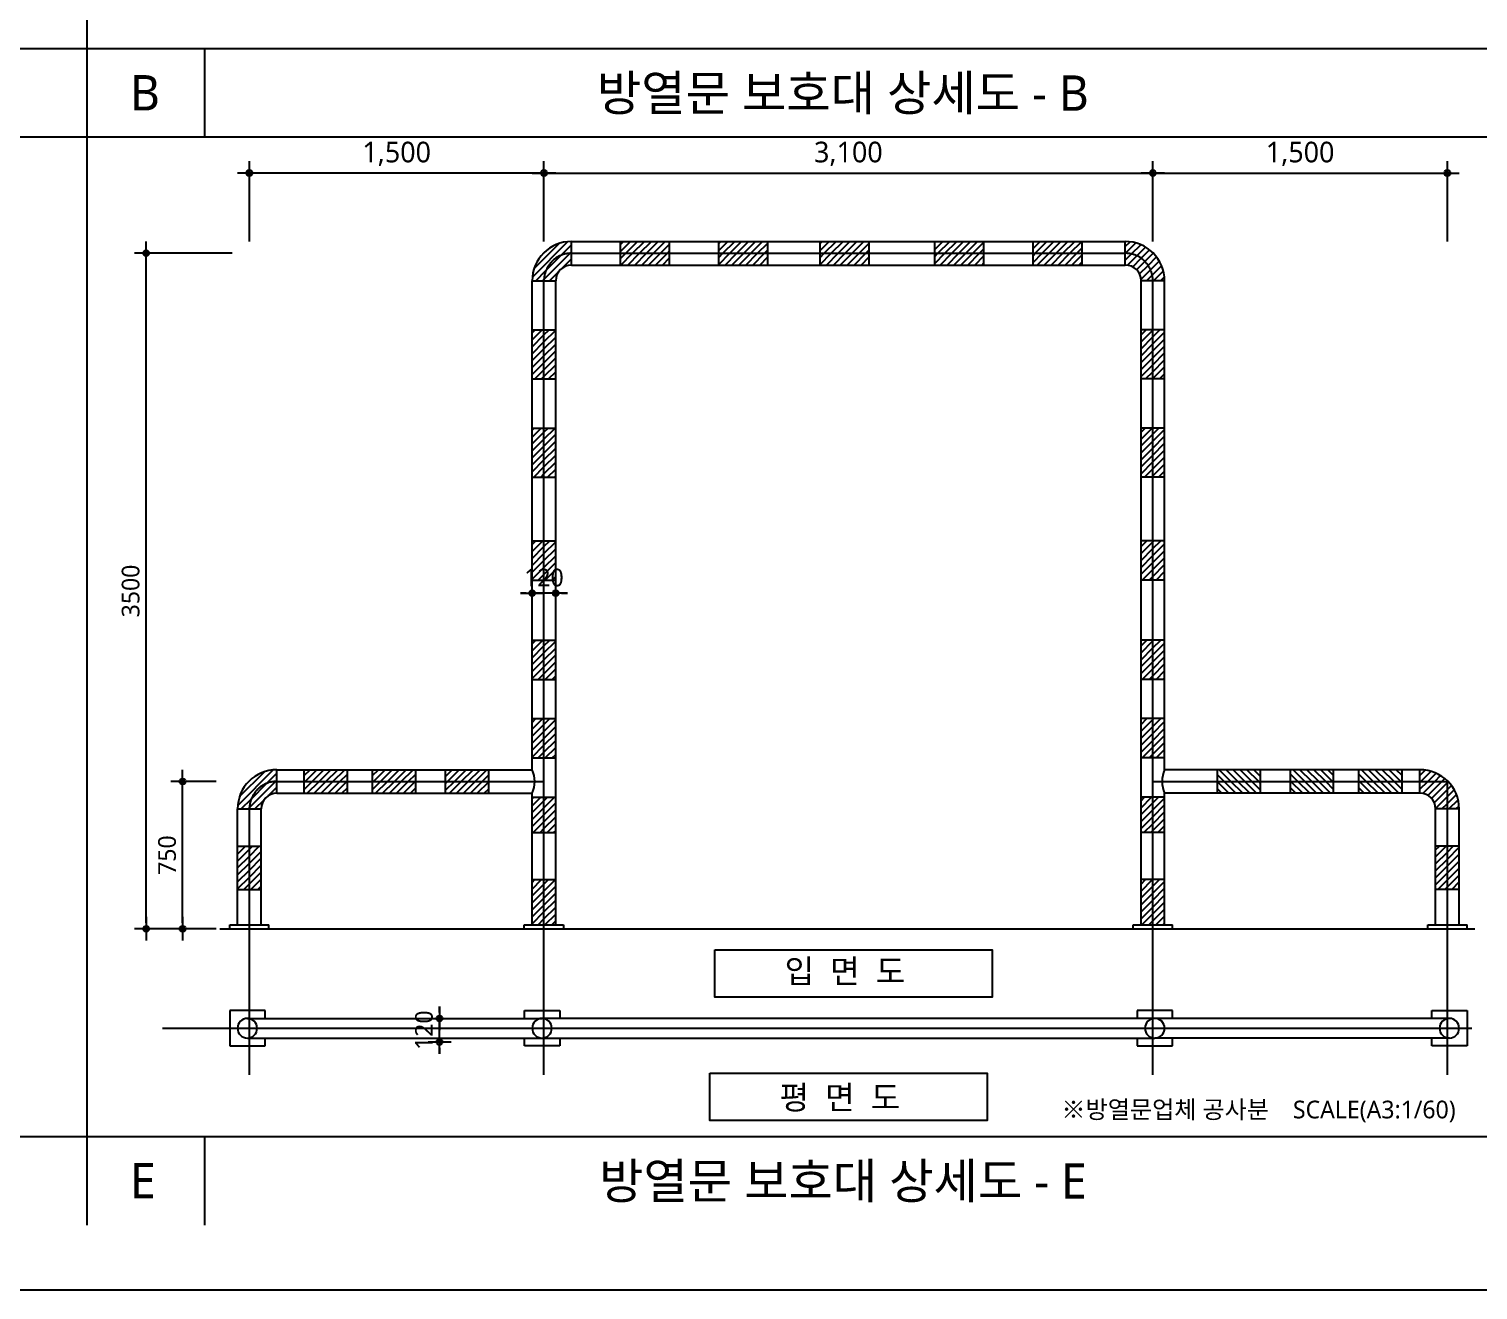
# Model space of a CAD drawing. Header units: millimetres. Extents: x 0 to 323546, y -1160640 to 197746.
# Drawn here: x 3703 to 7392, y -1160640 to -1157429 of the extents above; entities that cross this region are included whole.
import ezdxf
from ezdxf.enums import TextEntityAlignment as Align

# ---------------------------------------------------------------- set-up
doc = ezdxf.new("R2010")
doc.units = ezdxf.units.MM
doc.header["$LTSCALE"] = 1000
doc.header["$MEASUREMENT"] = 0
doc.header["$PDSIZE"] = -10
doc.linetypes.add('CEN', pattern=[62, 60, -1, 0, -1])
doc.layers.get('0').update_dxf_attribs({"linetype": 'CONTINUOUS'})
doc.layers.get('Defpoints').update_dxf_attribs({"color": 171, "linetype": 'CONTINUOUS'})
for name, color, linetype in [('3', 3, 'CONTINUOUS'), ('CEN', 1, 'CEN'), ('DIM', 7, 'CONTINUOUS'), ('HAT', 5, 'CONTINUOUS'), ('POST', 5, 'CONTINUOUS'), ('TEX', 3, 'CONTINUOUS'), ('WAL', 3, 'CONTINUOUS'), ('냉장판넬(PIR)', 5, 'CONTINUOUS')]:
    doc.layers.add(name, color=color, linetype=linetype)
doc.styles.add('나눔고딕 Se', font='NanumGothic.ttf')
doc.styles.add('나눔바른고딕', font='NanumBarunGothic.ttf')
doc.dimstyles.new('A1-100', dxfattribs={"dimtxt": 3, "dimasz": 1, "dimexe": 2, "dimexo": 2, "dimgap": 1, "dimtad": 1, "dimdec": 0, "dimzin": 12, "dimdsep": 46, "dimlunit": 6, "dimtxsty": '나눔고딕 Se', "dimblk1": 'DIMDOT', "dimblk2": 'DIMDOT', "dimsah": 1, "dimcen": -1, "dimdle": 2, "dimclrd": 256, "dimclre": 256, "dimclrt": 3, "dimadec": 0, "dimazin": 0, "dimtfac": 1, "dimtdec": 0, "dimtix": 1, "dimtmove": 2, "dimatfit": 3, "dimldrblk": 'DIMDOT', "dimfxl": 1, "dimtvp": 1, "dimtolj": 1, "dimtzin": 12, "dimlwd": -1, "dimlwe": -1, "dimarcsym": 0})
doc.dimstyles.new('A1-150(0.5)', dxfattribs={"dimtxt": 3, "dimasz": 1, "dimexe": 2, "dimexo": 2, "dimgap": 1, "dimtad": 1, "dimdec": 0, "dimlfac": 2, "dimzin": 12, "dimdsep": 46, "dimtxsty": '나눔고딕 Se', "dimblk1": 'DIMDOT', "dimblk2": 'DIMDOT', "dimsah": 1, "dimcen": -1, "dimdle": 2, "dimclrd": 256, "dimclre": 256, "dimclrt": 3, "dimadec": 0, "dimazin": 0, "dimtfac": 1, "dimtdec": 0, "dimtix": 1, "dimtmove": 2, "dimatfit": 3, "dimldrblk": 'DIMDOT', "dimfxl": 1, "dimtvp": 1, "dimtolj": 1, "dimtzin": 12, "dimlwd": -1, "dimlwe": -1, "dimarcsym": 0})

# ---------------------------------------------------------------- blocks, each defined once
blk = doc.blocks.new('DIMDOT')
at = {"color": 0}
blk.add_line((-2, 0), (2, 0), dxfattribs=at)
for radius in [0.5, 0.25]:
    blk.add_circle((0, 0), radius, dxfattribs=at)
blk = doc.blocks.new('*D54')
at = {"layer": 'Defpoints', "color": 0, "transparency": 16777216}
for p in [(6564.1, -1157796.1, 0), (5014.1, -1158000.4), (6564.1, -1158000.4)]:
    blk.add_point(p, dxfattribs=at)
at = {"layer": 'DIM', "transparency": 16777216}
for p, q in [((5014.1, -1157970.4, 0), (5014.1, -1157766.1, 0)), ((6564.1, -1157970.4, 0), (6564.1, -1157766.1, 0)), ((5029.1, -1157796.1, 0), (6549.1, -1157796.1, 0))]:
    blk.add_line(p, q, dxfattribs=at)
at = {"layer": 'DIM', "transparency": 16777216, "xscale": 15, "yscale": 15, "zscale": 15, "rotation": 180}
blk.add_blockref('DIMDOT', (5014.1, -1157796.1, 0), dxfattribs=at)
at = {"layer": 'DIM', "transparency": 16777216, "xscale": 15, "yscale": 15, "zscale": 15}
blk.add_blockref('DIMDOT', (6564.1, -1157796.1, 0), dxfattribs=at)
at = {"layer": 'DIM', "color": 3, "transparency": 16777216, "insert": (5789.1, -1157747.4, 0), "char_height": 52.5, "attachment_point": 5, "style": '나눔고딕 Se'}
blk.add_mtext('\\A1;3,100', dxfattribs=at)
blk = doc.blocks.new('*D55')
at = {"layer": 'Defpoints', "color": 0, "transparency": 16777216}
for p in [(4264.1, -1157796.1, 0), (4264.1, -1158000.4), (5014.1, -1158000.4)]:
    blk.add_point(p, dxfattribs=at)
at = {"layer": 'DIM', "transparency": 16777216}
for p, q in [((4264.1, -1157970.4, 0), (4264.1, -1157766.1, 0)), ((5014.1, -1157970.4, 0), (5014.1, -1157766.1, 0)), ((4999.1, -1157796.1, 0), (4279.1, -1157796.1, 0))]:
    blk.add_line(p, q, dxfattribs=at)
at = {"layer": 'DIM', "transparency": 16777216, "xscale": 15, "yscale": 15, "zscale": 15, "rotation": 180}
blk.add_blockref('DIMDOT', (4264.1, -1157796.1, 0), dxfattribs=at)
at = {"layer": 'DIM', "transparency": 16777216, "xscale": 15, "yscale": 15, "zscale": 15}
blk.add_blockref('DIMDOT', (5014.1, -1157796.1, 0), dxfattribs=at)
at = {"layer": 'DIM', "color": 3, "transparency": 16777216, "insert": (4639.1, -1157747.5, 0), "char_height": 52.5, "attachment_point": 5, "style": '나눔고딕 Se'}
blk.add_mtext('\\A1;1,500', dxfattribs=at)
blk = doc.blocks.new('*D56')
at = {"layer": 'Defpoints', "color": 0, "transparency": 16777216}
for p in [(7314.1, -1157796.1, 0), (6564.1, -1158000.4), (7314.1, -1158000.4)]:
    blk.add_point(p, dxfattribs=at)
at = {"layer": 'DIM', "transparency": 16777216}
for p, q in [((6564.1, -1157970.4, 0), (6564.1, -1157766.1, 0)), ((7314.1, -1157970.4, 0), (7314.1, -1157766.1, 0)), ((6579.1, -1157796.1, 0), (7299.1, -1157796.1, 0))]:
    blk.add_line(p, q, dxfattribs=at)
at = {"layer": 'DIM', "transparency": 16777216, "xscale": 15, "yscale": 15, "zscale": 15, "rotation": 180}
blk.add_blockref('DIMDOT', (6564.1, -1157796.1, 0), dxfattribs=at)
at = {"layer": 'DIM', "transparency": 16777216, "xscale": 15, "yscale": 15, "zscale": 15}
blk.add_blockref('DIMDOT', (7314.1, -1157796.1, 0), dxfattribs=at)
at = {"layer": 'DIM', "color": 3, "transparency": 16777216, "insert": (6939.1, -1157747.5, 0), "char_height": 52.5, "attachment_point": 5, "style": '나눔고딕 Se'}
blk.add_mtext('\\A1;1,500', dxfattribs=at)
blk = doc.blocks.new('*D57')
at = {"layer": 'Defpoints', "color": 0, "transparency": 16777216}
for p in [(4001.6, -1158000.4), (4250, -1158000.4), (4175.6, -1159720.2)]:
    blk.add_point(p, dxfattribs=at)
at = {"layer": 'DIM', "transparency": 16777216}
for p, q in [((4220, -1158000.4), (3971.6, -1158000.4)), ((4001.6, -1159705.2), (4001.6, -1158015.4)), ((4145.6, -1159720.2), (3971.6, -1159720.2))]:
    blk.add_line(p, q, dxfattribs=at)
at = {"layer": 'DIM', "transparency": 16777216, "xscale": 15, "yscale": 15, "zscale": 15}
for p, rotation in [((4001.6, -1158000.4), 90), ((4001.6, -1159720.2), 270)]:
    blk.add_blockref('DIMDOT', p, dxfattribs=dict(at, rotation=rotation))
at = {"layer": 'DIM', "color": 3, "transparency": 16777216, "insert": (3962, -1158860.3), "char_height": 45, "attachment_point": 5, "rotation": 90, "style": '나눔고딕 Se'}
blk.add_mtext('\\A1;3500', dxfattribs=at)
blk = doc.blocks.new('*D58')
at = {"layer": 'Defpoints', "color": 0, "transparency": 16777216}
for p in [(4094.2, -1159345.2, 0), (4209.8, -1159345.2), (4209.8, -1159720.2)]:
    blk.add_point(p, dxfattribs=at)
at = {"layer": 'DIM', "transparency": 16777216}
for p, q in [((4179.8, -1159345.2, 0), (4064.2, -1159345.2, 0)), ((4094.2, -1159705.2, 0), (4094.2, -1159360.2, 0)), ((4179.8, -1159720.2, 0), (4064.2, -1159720.2, 0))]:
    blk.add_line(p, q, dxfattribs=at)
at = {"layer": 'DIM', "transparency": 16777216, "xscale": 15, "yscale": 15, "zscale": 15}
for p, rotation in [((4094.2, -1159345.2, 0), 90), ((4094.2, -1159720.2, 0), 270)]:
    blk.add_blockref('DIMDOT', p, dxfattribs=dict(at, rotation=rotation))
at = {"layer": 'DIM', "color": 3, "transparency": 16777216, "insert": (4054.8, -1159532.7, 0), "char_height": 45, "attachment_point": 5, "rotation": 90, "style": '나눔고딕 Se'}
blk.add_mtext('\\A1;750', dxfattribs=at)
blk = doc.blocks.new('*D59')
at = {"layer": 'Defpoints', "color": 0, "transparency": 16777216}
for p in [(4984.1, -1158865.7, 0), (4984.1, -1158924.2), (5044.1, -1158924.2)]:
    blk.add_point(p, dxfattribs=at)
at = {"layer": 'DIM', "transparency": 16777216}
for p, q in [((4984.1, -1158894.2, 0), (4984.1, -1158835.7, 0)), ((5044.1, -1158894.2, 0), (5044.1, -1158835.7, 0)), ((4969.1, -1158865.7, 0), (4954.1, -1158865.7, 0)), ((5044.1, -1158865.7, 0), (4984.1, -1158865.7, 0)), ((5059.1, -1158865.7, 0), (5074.1, -1158865.7, 0))]:
    blk.add_line(p, q, dxfattribs=at)
at = {"layer": 'DIM', "transparency": 16777216, "xscale": 15, "yscale": 15, "zscale": 15}
blk.add_blockref('DIMDOT', (4984.1, -1158865.7, 0), dxfattribs=at)
at = {"layer": 'DIM', "transparency": 16777216, "xscale": 15, "yscale": 15, "zscale": 15, "rotation": 180}
blk.add_blockref('DIMDOT', (5044.1, -1158865.7, 0), dxfattribs=at)
at = {"layer": 'DIM', "color": 3, "transparency": 16777216, "insert": (5014.1, -1158826.3, 0), "char_height": 45, "attachment_point": 5, "style": '나눔고딕 Se'}
blk.add_mtext('\\A1;120', dxfattribs=at)
blk = doc.blocks.new('*D60')
at = {"layer": 'Defpoints', "color": 0, "transparency": 16777216}
for p in [(4689.7, -1159948.5), (4748.3, -1159948.5, 0), (4689.7, -1160008.5)]:
    blk.add_point(p, dxfattribs=at)
at = {"layer": 'DIM', "transparency": 16777216}
for p, q in [((4719.7, -1159948.5, 0), (4778.3, -1159948.5, 0)), ((4748.3, -1159933.5, 0), (4748.3, -1159918.5, 0)), ((4748.3, -1160008.5, 0), (4748.3, -1159948.5, 0)), ((4719.7, -1160008.5, 0), (4778.3, -1160008.5, 0)), ((4748.3, -1160023.5, 0), (4748.3, -1160038.5, 0))]:
    blk.add_line(p, q, dxfattribs=at)
at = {"layer": 'DIM', "transparency": 16777216, "xscale": 15, "yscale": 15, "zscale": 15}
for p, rotation in [((4748.3, -1159948.5, 0), 270), ((4748.3, -1160008.5, 0), 90)]:
    blk.add_blockref('DIMDOT', p, dxfattribs=dict(at, rotation=rotation))
at = {"layer": 'DIM', "color": 3, "transparency": 16777216, "insert": (4708.9, -1159978.5, 0), "char_height": 45, "attachment_point": 5, "rotation": 90, "style": '나눔고딕 Se'}
blk.add_mtext('\\A1;120', dxfattribs=at)

msp = doc.modelspace()

# ---------------------------------------------------------------- linework, layer by layer
at = {"ltscale": 0.1}
for p, q in [((3850, -1152165), (3850, -1160475)), ((10950, -1157705), (300, -1157705)), ((10950, -1157705), (300, -1157705))]:
    msp.add_line(p, q, dxfattribs=at)
at = {"color": 252, "ltscale": 0.1}
for p, q in [((10950, -1157480), (300, -1157480)), ((10950, -1157480), (300, -1157480)), ((4150, -1157480), (4150, -1157705)), ((10950, -1160250), (300, -1160250)), ((4150, -1160250), (4150, -1160475))]:
    msp.add_line(p, q, dxfattribs=at)
for points in [[(5448.91, -1159774.2), (6155.02, -1159774.2), (6155.02, -1159894.2), (5448.91, -1159894.2)], [(5436.08, -1160087.99), (6142.19, -1160087.99), (6142.19, -1160207.99), (5436.08, -1160207.99)]]:
    msp.add_lwpolyline(points, close=True)
at = {"layer": 'CEN'}
for p, q in [((5084.13, -1158000.43), (6494.13, -1158000.43)), ((5096.63, -1158000.43), (5491.05, -1158000.43)), ((5014.13, -1160092.33), (5014.13, -1158070.43)), ((6564.13, -1160092.33), (6564.13, -1158070.43)), ((4334.13, -1159345.21), (5014.13, -1159345.21)), ((6564.13, -1159345.21), (7314.13, -1159345.21)), ((7314.13, -1160092.33), (7314.13, -1159345.21)), ((4264.13, -1160092.33), (4264.13, -1159415.21)), ((4042.72, -1159973.49), (7376.21, -1159973.49))]:
    msp.add_line(p, q, dxfattribs=at)
for centre, start, end in [((5084.13, -1158070.43), 90, 180), ((6494.13, -1158070.43), 0, 90), ((4334.13, -1159415.21), 90, 180)]:
    msp.add_arc(centre, 70, start, end, dxfattribs=at)
at = {"layer": 'Defpoints', "ltscale": 1000}
msp.add_lwpolyline([(0, -1152000), (12315, -1152000), (12315, -1160640), (0, -1160640)], close=True, dxfattribs=at)
at = {"layer": 'HAT'}
for p, q in [((4984.55, -1158061.29), (5075, -1157970.85)), ((4989.22, -1158038.95), (5052.65, -1157975.51)), ((5058.05, -1158005.47), (5084.13, -1157979.39)), ((5084.13, -1158030.43), (5084.13, -1157970.43)), ((5209.13, -1158030.43), (5209.13, -1157970.43)), ((5209.13, -1157978.13), (5216.84, -1157970.43)), ((5209.13, -1157995.81), (5234.51, -1157970.43)), ((5222.19, -1158000.43), (5252.19, -1157970.43)), ((5239.87, -1158000.43), (5269.87, -1157970.43)), ((5257.55, -1158000.43), (5287.55, -1157970.43)), ((5275.22, -1158000.43), (5305.22, -1157970.43)), ((5292.9, -1158000.43), (5322.9, -1157970.43)), ((5310.58, -1158000.43), (5334.13, -1157976.87)), ((5334.13, -1158030.43), (5334.13, -1157970.43)), ((5459.13, -1158030.43), (5459.13, -1157970.43)), ((5459.13, -1157975.62), (5464.32, -1157970.43)), ((5459.13, -1157993.29), (5482, -1157970.43)), ((5469.68, -1158000.43), (5499.68, -1157970.43)), ((5487.36, -1158000.43), (5517.36, -1157970.43)), ((5505.03, -1158000.43), (5535.03, -1157970.43)), ((5522.71, -1158000.43), (5552.71, -1157970.43)), ((5540.39, -1158000.43), (5570.39, -1157970.43)), ((5558.07, -1158000.43), (5584.13, -1157974.36)), ((5575.75, -1158000.43), (5584.13, -1157992.04)), ((5584.13, -1158030.43), (5584.13, -1157970.43)), ((5717.3, -1158030.43), (5717.3, -1157970.43)), ((5717.3, -1157975.62), (5722.48, -1157970.43)), ((5717.3, -1157993.29), (5740.16, -1157970.43)), ((5727.84, -1158000.43), (5757.84, -1157970.43)), ((5745.52, -1158000.43), (5775.52, -1157970.43)), ((5763.2, -1158000.43), (5793.2, -1157970.43)), ((5780.87, -1158000.43), (5810.87, -1157970.43)), ((5798.55, -1158000.43), (5828.55, -1157970.43)), ((5816.23, -1158000.43), (5842.3, -1157974.36)), ((5833.91, -1158000.43), (5842.3, -1157992.04)), ((5842.3, -1158030.43), (5842.3, -1157970.43)), ((6009.13, -1158030.43), (6009.13, -1157970.43)), ((6009.13, -1157973.1), (6011.81, -1157970.43)), ((6009.13, -1157990.78), (6029.49, -1157970.43)), ((6017.17, -1158000.43), (6047.17, -1157970.43)), ((6034.84, -1158000.43), (6064.84, -1157970.43)), ((6052.52, -1158000.43), (6082.52, -1157970.43)), ((6070.2, -1158000.43), (6100.2, -1157970.43)), ((6087.88, -1158000.43), (6117.88, -1157970.43)), ((6105.55, -1158000.43), (6134.13, -1157971.85)), ((6123.23, -1158000.43), (6134.13, -1157989.53)), ((6134.13, -1158030.43), (6134.13, -1157970.43)), ((6259.13, -1158030.43), (6259.13, -1157970.43)), ((6259.13, -1157970.59), (6259.3, -1157970.43)), ((6259.13, -1157988.27), (6276.98, -1157970.43)), ((6264.65, -1158000.43), (6294.65, -1157970.43)), ((6282.33, -1158000.43), (6312.33, -1157970.43)), ((6300.01, -1158000.43), (6330.01, -1157970.43)), ((6317.69, -1158000.43), (6347.69, -1157970.43)), ((6335.36, -1158000.43), (6365.36, -1157970.43)), ((6353.04, -1158000.43), (6383.04, -1157970.43)), ((6370.72, -1158000.43), (6384.13, -1157987.01)), ((6384.13, -1158030.43), (6384.13, -1157970.43)), ((6494.13, -1158030.43), (6494.13, -1157970.43)), ((6494.13, -1157983.08), (6506.07, -1157971.14)), ((6494.46, -1158000.43), (6520.83, -1157974.06)), ((6510.26, -1158002.31), (6533.9, -1157978.67)), ((6523.41, -1158006.84), (6545.57, -1157984.67)), ((6534.61, -1158013.32), (6556.04, -1157991.89)), ((5014.22, -1158066.98), (5080.69, -1158000.51)), ((5019.18, -1158044.34), (5058.05, -1158005.47)), ((5061.27, -1158037.61), (5084.13, -1158014.74)), ((5080.69, -1158000.51), (5084.13, -1157997.06)), ((5209.13, -1158013.48), (5222.19, -1158000.43)), ((5209.87, -1158030.43), (5239.87, -1158000.43)), ((5227.55, -1158030.43), (5257.55, -1158000.43)), ((5245.22, -1158030.43), (5275.22, -1158000.43)), ((5259.46, -1158000.43), (5392.85, -1158000.43)), ((5262.9, -1158030.43), (5292.9, -1158000.43)), ((5280.58, -1158030.43), (5310.58, -1158000.43)), ((5298.26, -1158030.43), (5328.26, -1158000.43)), ((5315.94, -1158030.43), (5334.13, -1158012.23)), ((5328.26, -1158000.43), (5334.13, -1157994.55)), ((5333.61, -1158030.43), (5334.13, -1158029.91)), ((5459.13, -1158010.97), (5469.68, -1158000.43)), ((5459.13, -1158028.65), (5487.36, -1158000.43)), ((5475.03, -1158030.43), (5505.03, -1158000.43)), ((5492.71, -1158030.43), (5522.71, -1158000.43)), ((5510.39, -1158030.43), (5540.39, -1158000.43)), ((5528.07, -1158030.43), (5558.07, -1158000.43)), ((5545.75, -1158030.43), (5575.75, -1158000.43)), ((5563.42, -1158030.43), (5584.13, -1158009.72)), ((5581.1, -1158030.43), (5584.13, -1158027.39)), ((5717.3, -1158010.97), (5727.84, -1158000.43)), ((5717.3, -1158028.65), (5745.52, -1158000.43)), ((5733.2, -1158030.43), (5763.2, -1158000.43)), ((5750.87, -1158030.43), (5780.87, -1158000.43)), ((5768.55, -1158030.43), (5798.55, -1158000.43)), ((5786.23, -1158030.43), (5816.23, -1158000.43)), ((5803.91, -1158030.43), (5833.91, -1158000.43)), ((5821.58, -1158030.43), (5842.3, -1158009.72)), ((5839.26, -1158030.43), (5842.3, -1158027.39)), ((6009.13, -1158008.46), (6017.17, -1158000.43)), ((6009.13, -1158026.14), (6034.84, -1158000.43)), ((6022.52, -1158030.43), (6052.52, -1158000.43)), ((6040.2, -1158030.43), (6070.2, -1158000.43)), ((6057.88, -1158030.43), (6087.88, -1158000.43)), ((6075.55, -1158030.43), (6105.55, -1158000.43)), ((6093.23, -1158030.43), (6123.23, -1158000.43)), ((6110.91, -1158030.43), (6134.13, -1158007.2)), ((6128.59, -1158030.43), (6134.13, -1158024.88)), ((6259.13, -1158005.95), (6264.65, -1158000.43)), ((6259.13, -1158023.62), (6282.33, -1158000.43)), ((6270.01, -1158030.43), (6300.01, -1158000.43)), ((6287.69, -1158030.43), (6317.69, -1158000.43)), ((6305.36, -1158030.43), (6335.36, -1158000.43)), ((6323.04, -1158030.43), (6353.04, -1158000.43)), ((6340.72, -1158030.43), (6370.72, -1158000.43)), ((6358.4, -1158030.43), (6384.13, -1158004.69)), ((6376.08, -1158030.43), (6384.13, -1158022.37)), ((6494.13, -1158000.76), (6494.46, -1158000.43)), ((6494.13, -1158018.43), (6510.26, -1158002.31)), ((6499.46, -1158030.78), (6523.41, -1158006.84)), ((6512.85, -1158035.08), (6534.61, -1158013.32)), ((6522.93, -1158042.67), (6544.15, -1158021.45)), ((6530.18, -1158053.1), (6552.1, -1158031.18)), ((6544.15, -1158021.45), (6565.36, -1158000.24)), ((6552.1, -1158031.18), (6573.58, -1158009.7)), ((6558.36, -1158042.59), (6580.66, -1158020.3)), ((4993.09, -1158070.43), (5019.18, -1158044.34)), ((5010.77, -1158070.43), (5014.22, -1158066.98)), ((5028.45, -1158070.43), (5051.32, -1158047.56)), ((6533.99, -1158066.97), (6558.36, -1158042.59)), ((6548.21, -1158070.43), (6562.63, -1158056)), ((6562.63, -1158056), (6586.51, -1158032.13)), ((6565.88, -1158070.43), (6590.94, -1158045.37)), ((6583.56, -1158070.43), (6593.63, -1158060.36)), ((4984.13, -1158070.43), (5044.13, -1158070.43)), ((4984.13, -1158070.43), (5044.13, -1158070.43)), ((4984.13, -1158595.43), (4984.13, -1158070.43)), ((5044.13, -1158595.43), (5044.13, -1158070.43)), ((6594.13, -1158070.43), (6534.13, -1158070.43)), ((4984.13, -1158195.43), (5044.13, -1158195.43)), ((4984.13, -1158203.13), (4991.84, -1158195.43)), ((4984.13, -1158220.81), (5009.51, -1158195.43)), ((4984.13, -1158238.48), (5014.13, -1158208.48)), ((5014.13, -1158208.48), (5027.19, -1158195.43)), ((5014.13, -1158226.16), (5044.13, -1158196.16)), ((5014.13, -1158243.84), (5044.13, -1158213.84)), ((6594.13, -1158195.43), (6534.13, -1158195.43)), ((6534.13, -1158208.24), (6546.95, -1158195.43)), ((6534.13, -1158225.92), (6564.13, -1158195.92)), ((6534.13, -1158243.6), (6564.13, -1158213.6)), ((6564.13, -1158195.92), (6564.63, -1158195.43)), ((6564.13, -1158213.6), (6582.31, -1158195.43)), ((6564.13, -1158231.28), (6594.13, -1158201.28)), ((4984.13, -1158256.16), (5014.13, -1158226.16)), ((4984.13, -1158273.84), (5014.13, -1158243.84)), ((5014.13, -1158261.52), (5044.13, -1158231.52)), ((5014.13, -1158279.2), (5044.13, -1158249.2)), ((6534.13, -1158261.28), (6564.13, -1158231.28)), ((6534.13, -1158278.95), (6564.13, -1158248.95)), ((6564.13, -1158248.95), (6594.13, -1158218.95)), ((6564.13, -1158266.63), (6594.13, -1158236.63)), ((4984.13, -1158291.52), (5014.13, -1158261.52)), ((4984.13, -1158309.2), (5014.13, -1158279.2)), ((5014.13, -1158296.87), (5044.13, -1158266.87)), ((5014.13, -1158314.55), (5044.13, -1158284.55)), ((6534.13, -1158296.63), (6564.13, -1158266.63)), ((6534.13, -1158314.31), (6564.13, -1158284.31)), ((6564.13, -1158284.31), (6594.13, -1158254.31)), ((6564.13, -1158301.99), (6594.13, -1158271.99)), ((4984.13, -1158320.43), (5044.13, -1158320.43)), ((4990.58, -1158320.43), (5014.13, -1158296.87)), ((5008.26, -1158320.43), (5014.13, -1158314.55)), ((5025.94, -1158320.43), (5044.13, -1158302.23)), ((5043.61, -1158320.43), (5044.13, -1158319.91)), ((6594.13, -1158320.43), (6534.13, -1158320.43)), ((6545.69, -1158320.43), (6564.13, -1158301.99)), ((6563.37, -1158320.43), (6564.13, -1158319.67)), ((6564.13, -1158319.67), (6594.13, -1158289.67)), ((6581.05, -1158320.43), (6594.13, -1158307.34)), ((4984.13, -1158445.43), (5044.13, -1158445.43)), ((4984.13, -1158450.62), (4989.32, -1158445.43)), ((4984.13, -1158468.29), (5007, -1158445.43)), ((4984.13, -1158485.97), (5014.13, -1158455.97)), ((4984.13, -1158503.65), (5014.13, -1158473.65)), ((5014.13, -1158455.97), (5024.68, -1158445.43)), ((5014.13, -1158473.65), (5042.36, -1158445.43)), ((5014.13, -1158491.33), (5044.13, -1158461.33)), ((6594.13, -1158445.43), (6534.13, -1158445.43)), ((6534.13, -1158455.73), (6544.44, -1158445.43)), ((6534.13, -1158473.41), (6562.12, -1158445.43)), ((6534.13, -1158491.09), (6564.13, -1158461.09)), ((6564.13, -1158461.09), (6579.79, -1158445.43)), ((6564.13, -1158478.76), (6594.13, -1158448.76)), ((6564.13, -1158496.44), (6594.13, -1158466.44)), ((4984.13, -1158521.33), (5014.13, -1158491.33)), ((4984.13, -1158539), (5014.13, -1158509)), ((5014.13, -1158509), (5044.13, -1158479)), ((5014.13, -1158526.68), (5044.13, -1158496.68)), ((6534.13, -1158508.76), (6564.13, -1158478.76)), ((6534.13, -1158526.44), (6564.13, -1158496.44)), ((6564.13, -1158514.12), (6594.13, -1158484.12)), ((6564.13, -1158531.8), (6594.13, -1158501.8)), ((4984.13, -1158556.68), (5014.13, -1158526.68)), ((4988.07, -1158570.43), (5014.13, -1158544.36)), ((5014.13, -1158544.36), (5044.13, -1158514.36)), ((5014.13, -1158562.04), (5044.13, -1158532.04)), ((6534.13, -1158544.12), (6564.13, -1158514.12)), ((6534.13, -1158561.8), (6564.13, -1158531.8)), ((6564.13, -1158549.47), (6594.13, -1158519.47)), ((6564.13, -1158567.15), (6594.13, -1158537.15)), ((4984.13, -1158570.43), (5044.13, -1158570.43)), ((5005.75, -1158570.43), (5014.13, -1158562.04)), ((5023.42, -1158570.43), (5044.13, -1158549.72)), ((5041.1, -1158570.43), (5044.13, -1158567.39)), ((6594.13, -1158570.43), (6534.13, -1158570.43)), ((6543.18, -1158570.43), (6564.13, -1158549.47)), ((6560.86, -1158570.43), (6564.13, -1158567.15)), ((6578.54, -1158570.43), (6594.13, -1158554.83)), ((6534.13, -1159710.21), (6534.13, -1158595.43)), ((6594.13, -1159315.21), (6594.13, -1158595.43)), ((4984.13, -1158732.46), (5044.13, -1158732.46)), ((4984.13, -1158742.03), (4993.7, -1158732.46)), ((4984.13, -1158759.71), (5011.38, -1158732.46)), ((4984.13, -1158777.39), (5014.13, -1158747.39)), ((4984.13, -1158795.06), (5014.13, -1158765.06)), ((5014.13, -1158747.39), (5029.06, -1158732.46)), ((5014.13, -1158765.06), (5044.13, -1158735.06)), ((5014.13, -1158782.74), (5044.13, -1158752.74)), ((6594.13, -1158732.46), (6534.13, -1158732.46)), ((6534.13, -1158747.14), (6548.82, -1158732.46)), ((6534.13, -1158764.82), (6564.13, -1158734.82)), ((6534.13, -1158782.5), (6564.13, -1158752.5)), ((6564.13, -1158734.82), (6566.49, -1158732.46)), ((6564.13, -1158752.5), (6584.17, -1158732.46)), ((6564.13, -1158770.18), (6594.13, -1158740.18)), ((6564.13, -1158787.85), (6594.13, -1158757.85)), ((4984.13, -1158812.74), (5014.13, -1158782.74)), ((4984.13, -1158830.42), (5014.13, -1158800.42)), ((5014.13, -1158800.42), (5044.13, -1158770.42)), ((5014.13, -1158818.1), (5044.13, -1158788.1)), ((5017.45, -1158832.46), (5044.13, -1158805.77)), ((6534.13, -1158800.18), (6564.13, -1158770.18)), ((6534.13, -1158817.85), (6564.13, -1158787.85)), ((6537.2, -1158832.46), (6564.13, -1158805.53)), ((6564.13, -1158805.53), (6594.13, -1158775.53)), ((6564.13, -1158823.21), (6594.13, -1158793.21)), ((4984.13, -1158832.46), (5044.13, -1158832.46)), ((4999.77, -1158832.46), (5014.13, -1158818.1)), ((5035.12, -1158832.46), (5044.13, -1158823.45)), ((6594.13, -1158832.46), (6534.13, -1158832.46)), ((6554.88, -1158832.46), (6564.13, -1158823.21)), ((6572.56, -1158832.46), (6594.13, -1158810.89)), ((6590.24, -1158832.46), (6594.13, -1158828.57)), ((4984.13, -1158985.21), (5044.13, -1158985.21)), ((4984.13, -1158994.78), (4993.7, -1158985.21)), ((4984.13, -1159012.46), (5011.38, -1158985.21)), ((5014.13, -1159000.14), (5029.06, -1158985.21)), ((5014.13, -1159017.81), (5044.13, -1158987.81)), ((6594.13, -1158985.21), (6534.13, -1158985.21)), ((6534.13, -1158999.9), (6548.82, -1158985.21)), ((6534.13, -1159017.57), (6564.13, -1158987.57)), ((6564.13, -1158987.57), (6566.49, -1158985.21)), ((6564.13, -1159005.25), (6584.17, -1158985.21)), ((4984.13, -1159030.14), (5014.13, -1159000.14)), ((4984.13, -1159047.81), (5014.13, -1159017.81)), ((5014.13, -1159035.49), (5044.13, -1159005.49)), ((5014.13, -1159053.17), (5044.13, -1159023.17)), ((6534.13, -1159035.25), (6564.13, -1159005.25)), ((6534.13, -1159052.93), (6564.13, -1159022.93)), ((6564.13, -1159022.93), (6594.13, -1158992.93)), ((6564.13, -1159040.61), (6594.13, -1159010.61)), ((4984.13, -1159065.49), (5014.13, -1159035.49)), ((4984.13, -1159083.17), (5014.13, -1159053.17)), ((5014.13, -1159070.85), (5044.13, -1159040.85)), ((5017.45, -1159085.21), (5044.13, -1159058.53)), ((6534.13, -1159070.61), (6564.13, -1159040.61)), ((6537.2, -1159085.21), (6564.13, -1159058.28)), ((6564.13, -1159058.28), (6594.13, -1159028.28)), ((6564.13, -1159075.96), (6594.13, -1159045.96)), ((6572.56, -1159085.21), (6594.13, -1159063.64)), ((4984.13, -1159085.21), (5044.13, -1159085.21)), ((4999.77, -1159085.21), (5014.13, -1159070.85)), ((5035.12, -1159085.21), (5044.13, -1159076.2)), ((6594.13, -1159085.21), (6534.13, -1159085.21)), ((6554.88, -1159085.21), (6564.13, -1159075.96)), ((6590.24, -1159085.21), (6594.13, -1159081.32)), ((4984.13, -1159185.21), (5044.13, -1159185.21)), ((4984.13, -1159194.78), (4993.7, -1159185.21)), ((4984.13, -1159212.46), (5011.38, -1159185.21)), ((4984.13, -1159230.14), (5014.13, -1159200.14)), ((5014.13, -1159200.14), (5029.06, -1159185.21)), ((5014.13, -1159217.81), (5044.13, -1159187.81)), ((5014.13, -1159235.49), (5044.13, -1159205.49)), ((6594.13, -1159185.21), (6534.13, -1159185.21)), ((6534.13, -1159199.9), (6548.82, -1159185.21)), ((6534.13, -1159217.57), (6564.13, -1159187.57)), ((6534.13, -1159235.25), (6564.13, -1159205.25)), ((6564.13, -1159187.57), (6566.49, -1159185.21)), ((6564.13, -1159205.25), (6584.17, -1159185.21)), ((6564.13, -1159222.93), (6594.13, -1159192.93)), ((6564.13, -1159240.61), (6594.13, -1159210.61)), ((4984.13, -1159247.81), (5014.13, -1159217.81)), ((4984.13, -1159265.49), (5014.13, -1159235.49)), ((5014.13, -1159253.17), (5044.13, -1159223.17)), ((5014.13, -1159270.85), (5044.13, -1159240.85)), ((6534.13, -1159252.93), (6564.13, -1159222.93)), ((6534.13, -1159270.61), (6564.13, -1159240.61)), ((6564.13, -1159258.28), (6594.13, -1159228.28)), ((6564.13, -1159275.96), (6594.13, -1159245.96)), ((4984.13, -1159283.17), (5014.13, -1159253.17)), ((4984.13, -1159285.21), (5044.13, -1159285.21)), ((4999.77, -1159285.21), (5014.13, -1159270.85)), ((5017.45, -1159285.21), (5044.13, -1159258.53)), ((5035.12, -1159285.21), (5044.13, -1159276.2)), ((6594.13, -1159285.21), (6534.13, -1159285.21)), ((6537.2, -1159285.21), (6564.13, -1159258.28)), ((6554.88, -1159285.21), (6564.13, -1159275.96)), ((6572.56, -1159285.21), (6594.13, -1159263.64)), ((6590.24, -1159285.21), (6594.13, -1159281.32)), ((4234.56, -1159406.01), (4324.93, -1159315.64)), ((4239.25, -1159383.64), (4302.56, -1159320.33)), ((4334.13, -1159375.21), (4334.13, -1159315.21)), ((4403.56, -1159375.21), (4403.56, -1159315.21)), ((4403.56, -1159330.18), (4418.52, -1159315.21)), ((4406.2, -1159345.21), (4436.2, -1159315.21)), ((4423.87, -1159345.21), (4453.87, -1159315.21)), ((4441.55, -1159345.21), (4471.55, -1159315.21)), ((4459.23, -1159345.21), (4489.23, -1159315.21)), ((4476.91, -1159345.21), (4506.91, -1159315.21)), ((4513.56, -1159375.21), (4513.56, -1159315.21)), ((4577.65, -1159375.21), (4577.65, -1159315.21)), ((4577.65, -1159330.18), (4592.61, -1159315.21)), ((4580.29, -1159345.21), (4610.29, -1159315.21)), ((4597.97, -1159345.21), (4627.97, -1159315.21)), ((4615.64, -1159345.21), (4645.64, -1159315.21)), ((4633.32, -1159345.21), (4663.32, -1159315.21)), ((4651, -1159345.21), (4681, -1159315.21)), ((4687.65, -1159375.21), (4687.65, -1159315.21)), ((4763.56, -1159375.21), (4763.56, -1159315.21)), ((4763.56, -1159332.31), (4780.65, -1159315.21)), ((4768.33, -1159345.21), (4798.33, -1159315.21)), ((4786.01, -1159345.21), (4816.01, -1159315.21)), ((4803.68, -1159345.21), (4833.68, -1159315.21)), ((4821.36, -1159345.21), (4851.36, -1159315.21)), ((4839.04, -1159345.21), (4869.04, -1159315.21)), ((4873.56, -1159375.21), (4873.56, -1159315.21)), ((6728.6, -1159375.21), (6728.6, -1159315.21)), ((6763.12, -1159345.21), (6733.12, -1159315.21)), ((6780.79, -1159345.21), (6750.79, -1159315.21)), ((6798.47, -1159345.21), (6768.47, -1159315.21)), ((6816.15, -1159345.21), (6786.15, -1159315.21)), ((6833.83, -1159345.21), (6803.83, -1159315.21)), ((6838.6, -1159332.31), (6821.5, -1159315.21)), ((6838.6, -1159375.21), (6838.6, -1159315.21)), ((6914.51, -1159375.21), (6914.51, -1159315.21)), ((6951.15, -1159345.21), (6921.15, -1159315.21)), ((6968.83, -1159345.21), (6938.83, -1159315.21)), ((6986.51, -1159345.21), (6956.51, -1159315.21)), ((7004.19, -1159345.21), (6974.19, -1159315.21)), ((7021.87, -1159345.21), (6991.87, -1159315.21)), ((7024.51, -1159330.18), (7009.54, -1159315.21)), ((7024.51, -1159375.21), (7024.51, -1159315.21)), ((7088.6, -1159375.21), (7088.6, -1159315.21)), ((7125.25, -1159345.21), (7095.25, -1159315.21)), ((7142.93, -1159345.21), (7112.93, -1159315.21)), ((7160.6, -1159345.21), (7130.6, -1159315.21)), ((7178.28, -1159345.21), (7148.28, -1159315.21)), ((7195.96, -1159345.21), (7165.96, -1159315.21)), ((7198.6, -1159330.18), (7183.64, -1159315.21)), ((7198.6, -1159375.21), (7198.6, -1159315.21)), ((7244.13, -1159375.21), (7244.13, -1159315.21)), ((7244.13, -1159329.89), (7257.86, -1159316.16)), ((7246.48, -1159345.21), (7272.4, -1159319.29)), ((4264.22, -1159411.7), (4330.62, -1159345.3)), ((4269.22, -1159389.03), (4307.95, -1159350.3)), ((4307.95, -1159350.3), (4334.13, -1159324.11)), ((4330.62, -1159345.3), (4334.13, -1159341.79)), ((4403.56, -1159347.86), (4406.2, -1159345.21)), ((4403.56, -1159365.53), (4423.87, -1159345.21)), ((4411.55, -1159375.21), (4441.55, -1159345.21)), ((4429.23, -1159375.21), (4459.23, -1159345.21)), ((4446.91, -1159375.21), (4476.91, -1159345.21)), ((4464.58, -1159375.21), (4494.58, -1159345.21)), ((4482.26, -1159375.21), (4512.26, -1159345.21)), ((4494.58, -1159345.21), (4513.56, -1159326.24)), ((4512.26, -1159345.21), (4513.56, -1159343.92)), ((4577.65, -1159347.86), (4580.29, -1159345.21)), ((4577.65, -1159365.53), (4597.97, -1159345.21)), ((4585.64, -1159375.21), (4615.64, -1159345.21)), ((4603.32, -1159375.21), (4633.32, -1159345.21)), ((4621, -1159375.21), (4651, -1159345.21)), ((4638.68, -1159375.21), (4668.68, -1159345.21)), ((4656.35, -1159375.21), (4686.35, -1159345.21)), ((4668.68, -1159345.21), (4687.65, -1159326.24)), ((4686.35, -1159345.21), (4687.65, -1159343.92)), ((4763.56, -1159349.99), (4768.33, -1159345.21)), ((4763.56, -1159367.66), (4786.01, -1159345.21)), ((4773.68, -1159375.21), (4803.68, -1159345.21)), ((4791.36, -1159375.21), (4821.36, -1159345.21)), ((4809.04, -1159375.21), (4839.04, -1159345.21)), ((4826.72, -1159375.21), (4856.72, -1159345.21)), ((4844.39, -1159375.21), (4873.56, -1159346.05)), ((4856.72, -1159345.21), (4873.56, -1159328.38)), ((6745.44, -1159345.21), (6728.6, -1159328.38)), ((6757.76, -1159375.21), (6728.6, -1159346.05)), ((6775.44, -1159375.21), (6745.44, -1159345.21)), ((6793.12, -1159375.21), (6763.12, -1159345.21)), ((6810.79, -1159375.21), (6780.79, -1159345.21)), ((6828.47, -1159375.21), (6798.47, -1159345.21)), ((6838.6, -1159367.66), (6816.15, -1159345.21)), ((6838.6, -1159349.99), (6833.83, -1159345.21)), ((6933.48, -1159345.21), (6914.51, -1159326.24)), ((6915.8, -1159345.21), (6914.51, -1159343.92)), ((6945.8, -1159375.21), (6915.8, -1159345.21)), ((6963.48, -1159375.21), (6933.48, -1159345.21)), ((6981.15, -1159375.21), (6951.15, -1159345.21)), ((6998.83, -1159375.21), (6968.83, -1159345.21)), ((7016.51, -1159375.21), (6986.51, -1159345.21)), ((7024.51, -1159365.53), (7004.19, -1159345.21)), ((7024.51, -1159347.86), (7021.87, -1159345.21)), ((7107.57, -1159345.21), (7088.6, -1159326.24)), ((7089.89, -1159345.21), (7088.6, -1159343.92)), ((7119.89, -1159375.21), (7089.89, -1159345.21)), ((7137.57, -1159375.21), (7107.57, -1159345.21)), ((7155.25, -1159375.21), (7125.25, -1159345.21)), ((7172.93, -1159375.21), (7142.93, -1159345.21)), ((7190.6, -1159375.21), (7160.6, -1159345.21)), ((7198.6, -1159365.53), (7178.28, -1159345.21)), ((7198.6, -1159347.86), (7195.96, -1159345.21)), ((7244.13, -1159347.56), (7246.48, -1159345.21)), ((7244.13, -1159365.24), (7264.16, -1159345.21)), ((7251.21, -1159375.85), (7281.84, -1159345.21)), ((7264.15, -1159380.58), (7299.52, -1159345.21)), ((7264.16, -1159345.21), (7285.3, -1159324.08)), ((7273.91, -1159388.5), (7314.13, -1159348.27)), ((7281.84, -1159345.21), (7296.83, -1159330.22)), ((7299.52, -1159345.21), (7307.16, -1159337.57)), ((7314.13, -1159348.27), (7316.36, -1159346.05)), ((7314.13, -1159365.95), (7324.45, -1159355.64)), ((4243.03, -1159415.21), (4269.22, -1159389.03)), ((4278.39, -1159415.21), (4301.46, -1159392.14)), ((4311.06, -1159382.54), (4334.13, -1159359.47)), ((4499.94, -1159375.21), (4513.56, -1159361.6)), ((4674.03, -1159375.21), (4687.65, -1159361.6)), ((4862.07, -1159375.21), (4873.56, -1159363.73)), ((4984.13, -1159710.21), (4984.13, -1159375.21)), ((4984.13, -1159385.21), (5044.13, -1159385.21)), ((4984.13, -1159389.24), (4988.16, -1159385.21)), ((4984.13, -1159406.91), (5005.83, -1159385.21)), ((4984.13, -1159424.59), (5014.13, -1159394.59)), ((5014.13, -1159394.59), (5023.51, -1159385.21)), ((5014.13, -1159412.27), (5041.19, -1159385.21)), ((6594.13, -1159385.21), (6534.13, -1159385.21)), ((6534.13, -1159394.35), (6543.27, -1159385.21)), ((6534.13, -1159412.03), (6560.95, -1159385.21)), ((6564.13, -1159399.71), (6578.63, -1159385.21)), ((6564.13, -1159417.38), (6594.13, -1159387.38)), ((6594.13, -1159710.21), (6594.13, -1159375.21)), ((6740.08, -1159375.21), (6728.6, -1159363.73)), ((6928.12, -1159375.21), (6914.51, -1159361.6)), ((7102.22, -1159375.21), (7088.6, -1159361.6)), ((7280.82, -1159399.27), (7314.13, -1159365.95)), ((7284.1, -1159413.66), (7314.13, -1159383.63)), ((7314.13, -1159383.63), (7331.39, -1159366.37)), ((7314.13, -1159401.31), (7337.09, -1159378.35)), ((7317.91, -1159415.21), (7341.35, -1159391.77)), ((4234.13, -1159415.21), (4294.13, -1159415.21)), ((4260.71, -1159415.21), (4264.22, -1159411.7)), ((4984.13, -1159442.27), (5014.13, -1159412.27)), ((4984.13, -1159459.95), (5014.13, -1159429.95)), ((5014.13, -1159429.95), (5044.13, -1159399.95)), ((5014.13, -1159447.62), (5044.13, -1159417.62)), ((6534.13, -1159429.71), (6564.13, -1159399.71)), ((6534.13, -1159447.38), (6564.13, -1159417.38)), ((6564.13, -1159435.06), (6594.13, -1159405.06)), ((6564.13, -1159452.74), (6594.13, -1159422.74)), ((7344.13, -1159415.21), (7284.13, -1159415.21)), ((7300.23, -1159415.21), (7314.13, -1159401.31)), ((7335.58, -1159415.21), (7343.8, -1159407)), ((4986.54, -1159475.21), (5014.13, -1159447.62)), ((5004.22, -1159475.21), (5014.13, -1159465.3)), ((5014.13, -1159465.3), (5044.13, -1159435.3)), ((5021.9, -1159475.21), (5044.13, -1159452.98)), ((6534.13, -1159465.06), (6564.13, -1159435.06)), ((6541.66, -1159475.21), (6564.13, -1159452.74)), ((6564.13, -1159470.42), (6594.13, -1159440.42)), ((6577.01, -1159475.21), (6594.13, -1159458.09)), ((4984.13, -1159475.21), (5044.13, -1159475.21)), ((5039.58, -1159475.21), (5044.13, -1159470.66)), ((6594.13, -1159475.21), (6534.13, -1159475.21)), ((6559.34, -1159475.21), (6564.13, -1159470.42)), ((4234.13, -1159510.21), (4294.13, -1159510.21)), ((4234.13, -1159512.5), (4236.42, -1159510.21)), ((4234.13, -1159530.18), (4254.1, -1159510.21)), ((4234.13, -1159547.86), (4264.13, -1159517.86)), ((4234.13, -1159565.53), (4264.13, -1159535.53)), ((4264.13, -1159517.86), (4271.78, -1159510.21)), ((4264.13, -1159535.53), (4289.45, -1159510.21)), ((4264.13, -1159553.21), (4294.13, -1159523.21)), ((4264.13, -1159570.89), (4294.13, -1159540.89)), ((7344.13, -1159510.21), (7284.13, -1159510.21)), ((7284.13, -1159519.7), (7293.62, -1159510.21)), ((7284.13, -1159537.37), (7311.29, -1159510.21)), ((7284.13, -1159555.05), (7314.13, -1159525.05)), ((7284.13, -1159572.73), (7314.13, -1159542.73)), ((7314.13, -1159525.05), (7328.97, -1159510.21)), ((7314.13, -1159542.73), (7344.13, -1159512.73)), ((7314.13, -1159560.41), (7344.13, -1159530.41)), ((4234.13, -1159583.21), (4264.13, -1159553.21)), ((4234.13, -1159600.89), (4264.13, -1159570.89)), ((4264.13, -1159588.57), (4294.13, -1159558.57)), ((4264.13, -1159606.24), (4294.13, -1159576.24)), ((7284.13, -1159590.41), (7314.13, -1159560.41)), ((7284.13, -1159608.08), (7314.13, -1159578.08)), ((7314.13, -1159578.08), (7344.13, -1159548.08)), ((7314.13, -1159595.76), (7344.13, -1159565.76)), ((4234.13, -1159618.57), (4264.13, -1159588.57)), ((4250.16, -1159620.21), (4264.13, -1159606.24)), ((4267.84, -1159620.21), (4294.13, -1159593.92)), ((4285.52, -1159620.21), (4294.13, -1159611.6)), ((4984.13, -1159595.21), (5044.13, -1159595.21)), ((4984.13, -1159601.37), (4990.29, -1159595.21)), ((4984.13, -1159619.05), (5007.97, -1159595.21)), ((4984.13, -1159636.72), (5014.13, -1159606.72)), ((5014.13, -1159606.72), (5025.64, -1159595.21)), ((5014.13, -1159624.4), (5043.32, -1159595.21)), ((5014.13, -1159642.08), (5044.13, -1159612.08)), ((6594.13, -1159595.21), (6534.13, -1159595.21)), ((6534.13, -1159606.48), (6545.4, -1159595.21)), ((6534.13, -1159624.16), (6563.08, -1159595.21)), ((6534.13, -1159641.84), (6564.13, -1159611.84)), ((6564.13, -1159611.84), (6580.76, -1159595.21)), ((6564.13, -1159629.52), (6594.13, -1159599.52)), ((6564.13, -1159647.19), (6594.13, -1159617.19)), ((7289.68, -1159620.21), (7314.13, -1159595.76)), ((7307.36, -1159620.21), (7314.13, -1159613.44)), ((7314.13, -1159613.44), (7344.13, -1159583.44)), ((7325.04, -1159620.21), (7344.13, -1159601.12)), ((4234.13, -1159620.21), (4294.13, -1159620.21)), ((4984.13, -1159654.4), (5014.13, -1159624.4)), ((4984.13, -1159672.08), (5014.13, -1159642.08)), ((5014.13, -1159659.76), (5044.13, -1159629.76)), ((5014.13, -1159677.43), (5044.13, -1159647.43)), ((6534.13, -1159659.52), (6564.13, -1159629.52)), ((6534.13, -1159677.19), (6564.13, -1159647.19)), ((6564.13, -1159664.87), (6594.13, -1159634.87)), ((6564.13, -1159682.55), (6594.13, -1159652.55)), ((7344.13, -1159620.21), (7284.13, -1159620.21)), ((7342.71, -1159620.21), (7344.13, -1159618.79)), ((4984.13, -1159689.76), (5014.13, -1159659.76)), ((4984.13, -1159707.43), (5014.13, -1159677.43)), ((5014.13, -1159695.11), (5044.13, -1159665.11)), ((5016.71, -1159710.21), (5044.13, -1159682.79)), ((6534.13, -1159694.87), (6564.13, -1159664.87)), ((6536.47, -1159710.21), (6564.13, -1159682.55)), ((6564.13, -1159700.23), (6594.13, -1159670.23)), ((6571.82, -1159710.21), (6594.13, -1159687.9)), ((4214.13, -1159710.21), (4314.13, -1159710.21)), ((4214.13, -1159720.21), (4214.13, -1159710.21)), ((4314.13, -1159720.21), (4314.13, -1159710.21)), ((4964.13, -1159710.21), (5064.13, -1159710.21)), ((4964.13, -1159720.21), (4964.13, -1159710.21)), ((4999.03, -1159710.21), (5014.13, -1159695.11)), ((5034.39, -1159710.21), (5044.13, -1159700.47)), ((5064.13, -1159710.21), (5064.13, -1159720.21)), ((6514.13, -1159710.21), (6614.13, -1159710.21)), ((6514.13, -1159720.21), (6514.13, -1159710.21)), ((6554.15, -1159710.21), (6564.13, -1159700.23)), ((6589.5, -1159710.21), (6594.13, -1159705.58)), ((6614.13, -1159720.21), (6614.13, -1159710.21)), ((7264.13, -1159710.21), (7364.13, -1159710.21)), ((7264.13, -1159720.21), (7264.13, -1159710.21)), ((7364.13, -1159720.21), (7364.13, -1159710.21))]:
    msp.add_line(p, q, dxfattribs=at)
for centre, start, end in [((4918.25, -1159345.21), 335.51966, 24.48034), ((6660.02, -1159345.21), 155.51966, 204.48034)]:
    msp.add_arc(centre, 72.4, start, end, dxfattribs=at)
msp.add_solid([(5392.75, -1158000.52), (5392.78, -1158000.52), (5392.76, -1158000.43)], dxfattribs=at)
at = {"layer": 'POST', "color": 6}
for p, q in [((4304.09, -1159928.49), (4214.09, -1159928.49)), ((4214.09, -1159928.49), (4214.09, -1160018.49)), ((4259.09, -1159948.49), (5009.18, -1159948.49)), ((4304.09, -1159948.49), (4304.09, -1159928.49)), ((4964.18, -1159948.49), (4964.18, -1159928.49)), ((4964.18, -1159928.49), (5054.18, -1159928.49)), ((6569.09, -1159948.49), (5009.18, -1159948.49)), ((5054.18, -1159928.49), (5054.18, -1159948.49)), ((6614.09, -1159928.49), (6524.09, -1159928.49)), ((6524.09, -1159928.49), (6524.09, -1159948.49)), ((7319.09, -1159948.49), (6569.09, -1159948.49)), ((6614.09, -1159948.49), (6614.09, -1159928.49)), ((7274.09, -1159948.49), (7274.09, -1159928.49)), ((7274.09, -1159928.49), (7364.09, -1159928.49)), ((7364.09, -1159928.49), (7364.09, -1160018.49)), ((4214.09, -1160018.49), (4304.09, -1160018.49)), ((4259.09, -1159998.49), (5009.18, -1159998.49)), ((4304.09, -1160018.49), (4304.09, -1159998.49)), ((4964.18, -1160018.49), (4964.18, -1159998.49)), ((5054.18, -1160018.49), (4964.18, -1160018.49)), ((5009.18, -1159998.49), (6569.09, -1159998.49)), ((5054.18, -1159998.49), (5054.18, -1160018.49)), ((6524.09, -1159998.49), (6524.09, -1160018.49)), ((6524.09, -1160018.49), (6614.09, -1160018.49)), ((7319.09, -1159998.49), (6569.09, -1159998.49)), ((6614.09, -1160018.49), (6614.09, -1159998.49)), ((7274.09, -1160018.49), (7274.09, -1159998.49)), ((7364.09, -1160018.49), (7274.09, -1160018.49))]:
    msp.add_line(p, q, dxfattribs=at)
for centre, start, end in [((4259.09, -1159973.49), 90, 270), ((4259.09, -1159973.49), 270, 90), ((5009.18, -1159973.49), 90, 270), ((5009.18, -1159973.49), 270, 90), ((6569.09, -1159973.49), 90, 270), ((6569.09, -1159973.49), 270, 90), ((7319.09, -1159973.49), 90, 270), ((7319.09, -1159973.49), 270, 90)]:
    msp.add_arc(centre, 25, start, end, dxfattribs=at)
at = {"layer": 'WAL'}
msp.add_line((4189.13, -1159720.21), (7384.08, -1159720.21), dxfattribs=at)
at = {"layer": '냉장판넬(PIR)'}
for p, q in [((5084.13, -1157970.43), (6494.13, -1157970.43)), ((5084.13, -1158030.43), (6494.13, -1158030.43)), ((6534.13, -1158595.43), (6534.13, -1158070.43)), ((6594.13, -1158595.43), (6594.13, -1158070.43)), ((4984.13, -1159315.21), (4984.13, -1158595.43)), ((5044.13, -1159710.21), (5044.13, -1158595.43)), ((4334.13, -1159315.21), (4984.13, -1159315.21)), ((7244.13, -1159315.21), (6594.13, -1159315.21)), ((4334.13, -1159375.21), (4984.13, -1159375.21)), ((7244.13, -1159375.21), (6594.13, -1159375.21)), ((4234.13, -1159710.21), (4234.13, -1159415.21)), ((4294.13, -1159710.21), (4294.13, -1159415.21)), ((7284.13, -1159710.21), (7284.13, -1159415.21)), ((7344.13, -1159710.21), (7344.13, -1159415.21))]:
    msp.add_line(p, q, dxfattribs=at)
for centre, radius, start, end in [((5084.13, -1158070.43), 100, 90, 180), ((6494.13, -1158070.43), 100, 0, 90), ((5084.13, -1158070.43), 40, 90, 180), ((6494.13, -1158070.43), 40, 0, 90), ((4334.13, -1159415.21), 100, 90, 180), ((7244.13, -1159415.21), 100, 0, 90), ((4334.13, -1159415.21), 40, 90, 180), ((7244.13, -1159415.21), 40, 0, 90)]:
    msp.add_arc(centre, radius, start, end, dxfattribs=at)

# ---------------------------------------------------------------- texts
at = {"layer": '3', "style": '나눔바른고딕'}
msp.add_text('※방열문업체 공사분    SCALE(A3:1/60)', height=45, dxfattribs=at).set_placement((6331.54, -1160202.92))
at = {"layer": 'TEX', "style": '나눔바른고딕'}
for s, height, p in [('B', 90, (3960.32, -1157636.76)), ('입  면  도', 60, (5626.65, -1159858.4)), ('평  면  도', 60, (5613.82, -1160179.69)), ('E', 90, (3960.32, -1160406.76))]:
    msp.add_text(s, height=height, dxfattribs=at).set_placement(p)
for s, p in [('방열문 보호대 상세도 - B', (5775, -1157592.5)), ('방열문 보호대 상세도 - E', (5775, -1160362.5))]:
    msp.add_text(s, height=90, dxfattribs=at).set_placement(p, align=Align.MIDDLE_CENTER)

# ---------------------------------------------------------------- dimensions: what is measured, and where the dimension line sits
at = {"layer": 'DIM'}
for base, p1, p2, text, picture, middle in [((4264.13, -1157796.05, 0), (5014.13, -1158000.43), (4264.13, -1158000.43), '1,500', '*D55', (4639.13, -1157747.48, 0)), ((6564.13, -1157796.05, 0), (5014.13, -1158000.43), (6564.13, -1158000.43), '3,100', '*D54', (5789.13, -1157747.4, 0)), ((7314.13, -1157796.05, 0), (6564.13, -1158000.43), (7314.13, -1158000.43), '1,500', '*D56', (6939.13, -1157747.48, 0))]:
    dim = msp.add_linear_dim(base=base, p1=p1, p2=p2, text=text, dimstyle='A1-100', override={"dimscale": 15, "dimtxt": 3.5}, dxfattribs=at)
    dim.commit()
    dim.dimension.update_dxf_attribs({"geometry": picture, "text_midpoint": middle})
dim = msp.add_linear_dim(base=(4001.57, -1158000.43), p1=(4175.63, -1159720.21), p2=(4250.05, -1158000.43), angle=90, text='3500', dimstyle='A1-150(0.5)', override={"dimscale": 15}, dxfattribs=at)
dim.commit()
dim.dimension.update_dxf_attribs({"geometry": '*D57', "text_midpoint": (3962.04, -1158860.32)})
dim = msp.add_linear_dim(base=(4984.13, -1158865.68, 0), p1=(5044.13, -1158924.24), p2=(4984.13, -1158924.24), dimstyle='A1-150(0.5)', override={"dimscale": 15}, dxfattribs=at)
dim.commit()
dim.dimension.update_dxf_attribs({"geometry": '*D59', "text_midpoint": (5014.13, -1158826.28, 0)})
for base, p1, p2, angle, picture, middle in [((4094.22, -1159345.21, 0), (4209.76, -1159720.21), (4209.76, -1159345.21), 90, '*D58', (4054.79, -1159532.71, 0)), ((4748.29, -1159948.49, 0), (4689.74, -1160008.49), (4689.74, -1159948.49), 270, '*D60', (4708.89, -1159978.49, 0))]:
    dim = msp.add_linear_dim(base=base, p1=p1, p2=p2, angle=angle, dimstyle='A1-150(0.5)', override={"dimscale": 15}, dxfattribs=at)
    dim.commit()
    dim.dimension.update_dxf_attribs({"geometry": picture, "text_midpoint": middle})

doc.saveas('drawing.dxf')
